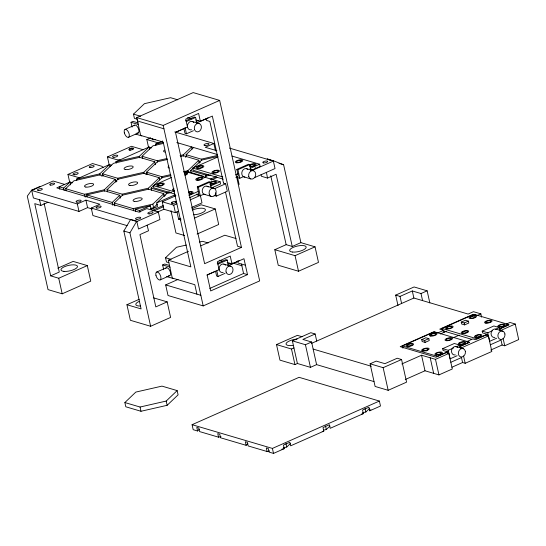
<?xml version="1.0" encoding="UTF-8"?>
<svg xmlns="http://www.w3.org/2000/svg" width="546" height="546" viewBox="0 0 546 546"><rect width="100%" height="100%" fill="white"/><g stroke="black" fill="none" stroke-linecap="round" stroke-linejoin="round"><path stroke-width="0.82" d="M153.392 297.795L167.172 301.863L170.618 317.424L150.635 326.276L130.378 320.29L126.931 304.729L141.093 308.913L123.826 231.019L130.685 219.39L136.78 221.185L138.513 229.013L159.998 219.499L158.333 212.012L146.806 208.606L138.868 212.121L56.804 187.879L70.004 182.03L70.639 184.896M150.635 326.276L129.921 232.814L136.78 221.185M40.247 186.329L31.654 190.131L27.3 196.157L48.021 289.612L62.183 293.803L90.759 281.149L87.305 265.588L73.144 261.404L57.774 268.209M137.619 119.315L134.418 118.373L133.483 114.128L144.437 103.672L170.577 97.7L177.771 99.822M64.135 190.24L63.657 188.09L70.004 182.03M66.141 190.834L65.67 188.684L73.901 180.822L100.041 174.856L115.22 179.341L115.854 182.2M76.713 180.637L76.399 179.204L99.761 173.867L109.555 164.523L110.033 166.666M102.969 175.914L102.498 173.764L113.452 163.315L139.585 157.344L154.771 161.828L155.405 164.687M101.781 176.276L103.003 175.109M65.67 188.684L84.616 194.28L104.266 189.796L115.22 179.341M116.264 163.124L115.943 161.691L139.305 156.354L149.099 147.011L149.577 149.154M107.48 191.844L107.002 189.694L117.956 179.238L144.096 173.273L159.275 177.757L159.753 179.9M142.52 158.401L142.042 156.252L152.996 145.802L163.643 143.366M112.851 205.303L112.217 202.436L119.724 195.27L104.545 190.786L86.63 194.874L87.101 197.024M102.498 173.764L117.677 178.255L143.816 172.283L154.771 161.828M114.858 205.897L114.223 203.03L122.461 195.168L148.601 189.203L163.78 193.687L164.414 196.546M147.024 174.331L146.546 172.181L157.501 161.725L167.301 159.487M145.823 174.7L147.045 173.539M107.002 189.694L122.181 194.178L148.321 188.213L159.275 177.757M180.091 155.514L183.36 154.771L191.598 146.908L192.069 149.058M151.529 190.261L151.051 188.111L162.005 177.655L170.994 175.607M186.568 156.818L186.097 154.668L193.605 147.502M185.333 157.228L186.507 156.101M114.223 203.03L133.176 208.627L152.825 204.143L163.78 193.687M183.784 171.628L187.865 170.7L198.819 160.244L183.64 155.76L180.371 156.504M135.661 211.37L135.183 209.22L150.327 205.76L151.126 209.343L157.514 206.511L156.722 202.935L166.516 193.584L171.348 192.479M191.08 172.748L190.602 170.598L201.556 160.142L217.929 156.402M150.341 208.47L153.617 207.719L157.268 204.231M202.109 177.334L203.324 176.174L188.145 171.69L185.695 172.249M204.224 177.825L206.06 176.071L210.893 174.973M168.864 262.701L166.462 261.991L165.527 257.746L176.481 247.29L186.282 245.052M124.87 402.545L135.824 392.083L161.971 386.118L177.15 390.602L178.092 394.847L167.137 405.303L140.991 411.274L125.812 406.784L124.87 402.545L140.056 407.029L166.196 401.057L177.15 390.602M269.553 450.962L267.096 451.522L266.305 447.945L268.311 448.539L269.11 452.115L273.505 453.412L284.254 448.655L283.456 445.079L289.851 442.246L290.643 445.823L323.798 431.142L323.007 427.566L329.395 424.733L330.194 428.317L363.349 413.629L362.551 410.053L368.946 407.22L369.738 410.804L380.487 406.04L379.381 401.051L299.058 377.32L192.076 424.692L193.182 429.688L197.584 430.985L199.31 429.333M220.994 436.616L218.543 437.175L217.745 433.599L219.758 434.193L220.55 437.769L246.137 445.331L247.87 443.673M283.47 447.781L286.746 447.031L290.397 443.55M323.846 430.084L326.296 429.518L329.948 426.037M362.571 412.756L365.84 412.012L369.369 408.64M369.738 410.804L370.891 409.698M200.853 295.297L196.908 294.137L194.82 284.698L172.277 278.044L168.325 260.224L190.861 266.878L163.199 142.069L140.656 135.415L136.705 117.588L193.175 92.588L219.656 100.409L259.671 280.903L203.201 305.91L168.018 295.516L165.67 284.903L178.044 279.422M132.077 127.088L131.013 122.297L133.04 121.396L138.302 122.952M125.027 129.429L134.664 125.157M128.603 137.251L138.24 132.985M136.705 117.588L163.186 125.416L219.656 100.409M185.633 120.816L194.185 117.035L195.618 117.458L196.86 123.041M186.288 121.587L195.618 117.458M72.693 182.821L69.622 181.914L67.963 174.427L92.554 163.541L101.904 166.298L103.092 167.383M111.432 165.124L109.098 164.435L107.432 156.948L131.49 146.294L143.018 149.7M151.542 147.905L148.471 146.997L146.813 139.51L150.641 137.817M196.028 121.499L198.369 120.461M175.355 132.364L183.934 128.563L184.998 133.374L186.432 133.797L193.434 130.699M196.376 123.055L208.074 117.875M200.375 121.376L212.339 116.073L241.448 247.386L204.62 263.691L175.519 132.378L187.483 127.081L185.722 119.144L198.614 113.438L200.375 121.376L195.557 119.949M76.399 179.204L109.555 164.523M115.943 161.691L149.099 147.011M155.808 145.611L155.494 144.178L162.647 141.011M87.305 265.588L58.736 278.242L50.682 275.86L34.753 203.638L40.848 205.433L48.007 202.266M64.626 184.418L53.098 181.013L31.729 190.472L77.327 203.945L85.92 200.136L99.843 204.252L91.25 208.053L92.916 215.54L127.109 225.641M215.513 150.969L213.855 143.482L205.262 147.29L216.864 150.716M31.654 190.131L33.395 197.959L78.993 211.425L87.585 207.623L92.226 208.995M174.816 194.035L153.699 187.797L153.208 185.579L171.471 177.491M183.647 172.099L185.169 171.424L220.093 181.743L220.584 183.961L211.227 188.104M223.3 179.163L193.25 170.284L192.758 168.066L217.868 156.941M135.183 209.22L139.585 210.524L150.327 205.76M156.722 202.935L175.225 194.738M210.149 179.272L216.318 176.542M178.542 211.288L175.416 212.667L163.889 209.261L162.23 201.774L175.887 195.727M211.377 180.016L217.506 177.3M189.401 197.768L198.758 193.625L197.29 186.923L208.947 181.757L210.053 182.084L211.425 188.281M235.968 177.15L238.302 176.112L236.834 169.41L248.498 164.244L249.604 164.571L250.976 170.768M197.29 186.923L198.389 187.251L210.053 182.084M236.834 169.41L237.94 169.738L249.604 164.571M152.32 210.367L163.172 205.562M154.081 210.865L163.336 206.77M188.875 195.564L198.266 191.407M210.422 186.022L220.093 181.743M235.476 174.925L238.588 173.546M249.972 168.509L259.637 164.23L260.128 166.448L250.778 170.591M157.719 211.991L163.889 209.261M136.855 221.526L158.333 212.012M162.23 201.774L173.758 205.18L176.884 203.801M236.097 177.58L237.469 176.972L239.128 184.452M214.052 195.441L216.352 196.116L227.32 191.257L225.662 183.777L214.694 188.636L211.63 187.728M190.097 199.918L200.334 195.379L201.993 202.866L191.755 207.398M254.586 177.614L275.034 168.557L273.273 160.722L267.185 158.927L270.359 160.162M191.851 208.831L201.071 204.75L215.24 208.934L218.687 224.495L197.065 234.07M261.104 174.638L261.418 176.269L267.513 178.071L276.105 174.263L292.253 246.458L300.873 242.642L315.035 246.826L318.489 262.387L298.505 271.232L278.248 265.247L274.802 249.686L286.159 244.656L292.253 246.458M50.682 275.86L59.275 272.058L44.083 203.153M176.965 211.739L178.61 219.205L180.76 218.257M194.39 218.168L215.24 208.934M168.325 260.224L188.438 251.317M200.812 245.837L224.795 235.217L236.063 238.541M163.698 269.717L162.633 264.926L164.66 264.032L169.171 265.363M156.647 272.058L166.284 267.793M160.224 279.88L169.854 275.614M217.253 263.452L225.805 259.664L227.238 260.087L228.658 266.475M217.909 264.216L227.238 260.087M126.931 304.729L139.23 299.283M227.648 264.127L229.989 263.09M206.975 274.993L215.554 271.191L216.619 276.003L218.052 276.426L225.054 273.328M227.996 265.684L239.694 260.503M231.995 264.005L243.96 258.702L247.495 274.645L210.667 290.95L207.132 275.013L219.103 269.71L217.342 261.773L230.235 256.067L231.995 264.005L227.177 262.578M167.172 301.863L155.808 306.9L139.919 234.589L148.512 230.781L147.106 225.205M209.8 288.425L243.557 273.478L247.495 274.645M274.802 249.686L295.058 255.671L315.035 246.826M373.976 381.579L316.591 364.626L310.449 367.349L297.399 363.493L294.942 364.578L279.962 360.148L276.508 344.594L297.379 335.353L302.109 336.745M297.399 363.493L292.383 340.861L310.797 332.705L315.144 333.988L316.714 341.059M398.007 305.623L395.679 295.113L414.093 286.964L427.143 290.82L429.832 302.941M315.144 333.988L302.873 339.428L311.575 341.994L316.591 364.626M395.679 295.113L400.027 296.403L412.305 290.963L421.007 293.536L427.143 290.82M276.508 344.594L291.496 349.017L293.946 347.932M292.383 340.861L305.432 344.717L311.575 341.994M311.343 343.441L413.875 298.034L468.099 314.059L473.457 311.684L480.855 313.868L481.579 317.13M402.962 348.191L402.47 345.973L434.425 331.818L469.348 342.137L459.998 346.28M442.342 329.941L442.014 328.46L473.976 314.305L508.899 324.624L499.542 328.767M421.71 339.612L425.88 337.769L428.842 338.643L429.265 340.547L425.088 342.397L422.133 341.523L421.71 339.612L424.665 340.486L428.842 338.643M461.254 322.099L465.431 320.256L468.386 321.13L468.809 323.041L464.639 324.884L461.677 324.01L461.254 322.099L464.216 322.979L468.386 321.13M437.626 333.012L443.721 330.316L444.151 332.268M477.17 315.499L480.855 313.868M370.092 363.813L376.228 361.097L384.93 363.67L397.208 358.231L401.563 359.521L406.579 382.152L388.165 390.308L375.109 386.445L370.092 363.813L383.149 367.67L401.563 359.521M440.342 333.954L446.485 331.238M453.098 337.81L459.275 335.073M401.815 363.964L421.546 355.221L435.496 359.35L448.853 353.433L452.3 368.994L438.95 374.904L424.993 370.782L405.262 379.518M447.87 353.282L447.543 351.795L443.065 350.471L442.663 348.648L454.32 343.482L459.903 345.147L460.592 348.239M487.414 335.77L487.087 334.282L482.609 332.958L482.207 331.135L493.871 325.969L499.453 327.634L500.136 330.726M466.728 341.612L472.822 338.909L475.505 339.701L485.783 335.148L488.397 335.92L491.844 351.481L465.192 363.288L462.578 362.517L451.965 367.219M448.307 351.453L437.394 356.292L402.47 345.973M487.073 334.288L476.938 338.779L442.014 328.46M459.862 346.628L469.41 342.403L467.396 341.81M499.413 329.115L508.954 324.89L506.278 324.099L509.957 322.468L515.253 324.031L518.7 339.592L504.736 345.775L502.122 345.004L490.752 350.041M488.397 335.92L461.739 347.727L459.78 347.147M515.253 324.031L501.289 330.214L499.331 329.634M457.125 355.719L450.129 358.818L448.239 350.3L442.663 348.648M496.676 338.206L489.68 341.305L487.79 332.787L482.207 331.135M450.866 362.264L461.479 357.562L462.578 362.517M490.41 344.751L501.03 340.049L502.122 345.004M192.076 424.692L272.399 448.423L379.381 401.051M237.435 177.546L239.824 178.242L243.714 176.529M197.092 194.82L200.28 195.755L204.17 194.042M448.239 350.3L453.685 347.898M456.019 346.867L459.903 345.147M487.79 332.787L492.451 330.726M495.563 329.354L499.453 327.634M155.494 144.178L163.466 142.356M142.042 156.252L157.221 160.742L167.028 158.504M186.097 154.668L201.276 159.159L217.567 155.433M146.546 172.181L161.732 176.665L170.714 174.618M190.602 170.598L205.781 175.082L208.231 174.522M151.051 188.111L166.237 192.595L169.499 191.851M199.358 242.062L202.621 241.318L208.217 242.97M361.739 413.998L363.349 413.629M322.188 431.511L323.798 431.142M281.859 449.201L284.254 448.655M119.956 159.917L116.789 159.712L107.432 156.948M187.537 117.581L191.55 118.762M192.212 121.485L199.044 123.505M133.483 114.128L140.67 116.25M174.768 131.941L213.855 143.482M229.409 148.082L273.375 161.07L252.921 170.127L251.385 169.669M279.033 163.391L283.606 164.742L300.873 242.642M131.013 122.297L138.527 124.515M232.023 156.067L259.637 164.23M176.802 142.54L217.595 154.593M135.749 134.139L141.755 135.913M246.526 168.7L253.351 170.721M146.813 139.51L158.34 142.916M198.874 161.793L200.471 162.264M247.782 169.437A4.307 3.474 -73.5 0 0 243.646 169.369A4.307 3.474 -73.5 0 0 241.851 174.092L241.974 174.645A4.307 3.474 -73.5 0 0 243.489 176.692L250.757 178.917M192.758 168.066L222.788 176.938M206.975 186.213L213.807 188.234M207.432 186.384A4.307 3.474 -73.5 0 0 203.678 187.258A4.307 3.474 -73.5 0 0 202.307 191.605L202.43 192.158A4.307 3.474 -73.5 0 0 203.938 194.205L211.213 196.43M196.328 194.199L200.334 195.379M153.208 185.579L174.276 191.796M115.274 180.89L116.871 181.361M163.834 195.236L165.431 195.707M67.963 174.427L79.491 177.832M178.61 219.205L181.026 219.922M63.657 188.09L59.261 186.793L59.814 189.291M86.63 194.874L112.217 202.436M476.378 315.267L473.211 314.332L439.755 329.142L443.721 330.316M241.448 247.386L237.51 246.219L225.518 192.137M184.603 235.517L175.948 232.965L171 210.633M91.25 208.053L136.036 221.287M494.881 337.394A4.307 3.474 -73.5 0 1 491.4 331.866L491.639 331.32A4.307 3.474 -73.5 0 1 496.014 329.17L502.846 331.19M245.407 265.206L238.07 263.042L237.599 260.92M232.548 262.974L242.165 265.82M123.826 231.019L129.921 232.814M219.158 260.21L222.365 261.159M223.833 264.121L230.658 266.134M443.318 330.924L471.744 339.319M436.827 332.78L433.66 331.838L400.211 346.655L435.961 357.214L446.239 352.661L448.853 353.433M165.527 257.746L171.116 259.398M455.33 354.907A4.307 3.474 -73.5 0 1 451.849 349.379L452.095 348.833A4.307 3.474 -73.5 0 1 456.463 346.683L463.295 348.703M162.633 264.926L170.147 267.144M166.612 276.542L173.375 278.542M165.67 284.903L196.908 294.137M313.138 349.071L371.335 366.264M218.543 437.175L199.59 431.579L198.799 428.003L196.785 427.409L197.584 430.985M267.096 451.522L248.15 445.925L247.352 442.342L245.345 441.748L246.137 445.331M137.456 120.959L163.936 128.795M223.526 183.142L225.662 183.777M273.273 160.722L283.606 164.742M496.014 329.17L496.45 329.381M456.463 346.683L456.906 346.894M39.483 199.754L40.848 205.433M270.755 175.785L286.159 244.656M503.105 338.404L504.736 345.775M464.216 322.979L464.639 324.884M463.554 355.917L465.192 363.288M421.007 293.536L422.577 300.607M435.496 359.35L438.95 374.904M430.207 357.78L433.654 373.341M424.665 340.486L425.088 342.397M412.305 290.963L413.875 298.034M421.546 355.221L424.993 370.782M400.027 296.403L401.597 303.474M383.149 367.67L388.165 390.308M365.049 408.428L365.84 412.012M295.058 255.671L298.505 271.232M325.498 425.941L326.296 429.518M305.432 344.717L310.449 367.349M291.496 349.017L294.942 364.578M237.94 169.738L239.824 178.242M285.954 443.454L286.746 447.031M223.491 182.985L209.848 121.417L206.449 120.413L206.135 119.001M241.462 264.046L243.557 273.478M272.399 448.423L273.505 453.412M215.615 192.793L216.352 196.116M205.781 175.082L206.101 176.515M201.276 159.159L201.597 160.585M198.819 160.244L199.454 163.104M198.389 187.251L200.28 195.755M185.019 127.409L186.432 133.797M216.817 270.836L218.052 276.426M187.865 170.7L188.186 172.133M183.36 154.771L183.681 156.204M163.186 125.416L203.201 305.91M175.873 201.542L176.242 203.208M173.758 205.18L175.416 212.667M171.956 202.259L172.324 203.917M166.237 192.595L166.55 194.028M161.732 176.665L162.046 178.098M157.221 160.742L157.541 162.169M152.825 204.143L153.617 207.719M148.321 188.213L148.635 189.639M143.816 172.283L144.13 173.717M139.305 156.354L139.626 157.787M131.859 147.959L132.228 149.618M129.818 148.683L130.187 150.348M139.585 210.524L139.953 212.182M133.176 208.627L133.654 210.776M122.181 194.178L122.502 195.611M117.677 178.255L117.991 179.682M166.196 401.057L167.137 405.303M119.724 195.27L120.359 198.13M104.266 189.796L104.586 191.23M99.761 173.867L100.075 175.3M140.056 407.029L140.991 411.274M84.616 194.28L85.251 197.147M85.92 200.136L87.585 207.623M77.327 203.945L78.993 211.425M58.736 278.242L62.183 293.803M266.414 172.352L267.513 178.071M292.895 345.434A8.456 2.819 -12.5 0 1 286.281 343.161A8.456 2.819 -12.5 0 1 297.072 339.059M457.309 347.181A4.307 3.474 -73.5 0 1 457.671 347.536M426.31 350.832A2.614 0.874 -12.5 0 1 426.945 350.771M155.501 139.421A2.682 0.894 -12.5 0 1 152.484 139.646A2.682 0.894 -12.5 0 1 152.723 138.486M134.029 125.826A4.307 2.095 66.1 0 1 138.384 128.44A4.307 2.095 66.1 0 1 136.998 132.965M193.086 121.908A4.307 3.474 -73.5 0 0 189.121 122.338A4.307 3.474 -73.5 0 0 187.537 126.884L187.66 127.436A4.307 3.474 -73.5 0 0 191.55 129.723M193.468 122.229A4.307 3.474 -73.5 0 1 193.803 122.611M165.65 268.455A4.307 2.095 66.1 0 1 170.004 271.069A4.307 2.095 66.1 0 1 168.618 275.594M224.706 264.537A4.307 3.474 -73.5 0 0 220.741 264.967A4.307 3.474 -73.5 0 0 219.158 269.512L219.28 270.065A4.307 3.474 -73.5 0 0 223.171 272.352M225.089 264.858A4.307 3.474 -73.5 0 1 225.423 265.247M207.849 186.63A4.307 3.474 -73.5 0 1 208.231 186.95M205.33 194.594A4.307 3.474 -73.5 0 1 204.381 194.41M160.804 185.954A2.614 0.874 -12.5 0 1 161.473 185.831M184.343 173.266A2.614 0.874 -12.5 0 1 186.466 173.642A2.614 0.874 -12.5 0 1 184.807 174.884M184.548 172.809A3.842 1.283 -12.5 0 1 187.66 173.369A3.842 1.283 -12.5 0 1 185.224 175.198M174.037 190.097A2.614 0.874 -12.5 0 1 173.799 189.257M174.556 190.67A3.842 1.283 -12.5 0 1 173.949 188.534M188.493 192.431A2.614 0.874 -12.5 0 1 191.926 192.506A2.614 0.874 -12.5 0 1 188.95 194.055M189.032 191.858A3.842 1.283 -12.5 0 1 193.127 192.233A3.842 1.283 -12.5 0 1 189.728 194.328M209.855 182.473A3.842 1.283 -12.5 0 1 215.39 181.292A3.842 1.283 -12.5 0 1 215.185 183.265A3.842 1.283 -12.5 0 1 209.678 184.104M169.458 167.984A4.689 1.563 -12.5 0 1 168.905 166.045M164.953 152.054A4.689 1.563 -12.5 0 1 164.401 150.116M244.881 177.081A4.307 3.474 -73.5 0 1 243.925 176.904M249.399 164.96A3.842 1.283 -12.5 0 1 254.695 163.752A3.842 1.283 -12.5 0 1 255.194 165.499A3.842 1.283 -12.5 0 1 249.897 166.707M255.685 167.718A3.842 1.283 -12.5 0 1 254.962 168.093M140.595 306.033A8.456 2.819 -12.5 0 1 139.264 301.324M192.376 210.067A8.456 2.819 -12.5 0 1 205.405 209.596A8.456 2.819 -12.5 0 1 193.707 214.776M504.92 333.995L504.797 333.442A4.307 3.474 -73.5 0 0 498.887 332.671A4.307 3.474 -73.5 0 0 500.409 339.428A4.307 3.474 -73.5 0 0 504.92 333.995M465.369 351.508L465.247 350.955A4.307 3.474 -73.5 0 0 459.336 350.184A4.307 3.474 -73.5 0 0 460.858 356.941A4.307 3.474 -73.5 0 0 465.369 351.508M248.805 176.665L248.683 176.112A4.307 3.474 -73.5 0 1 253.194 170.68A4.307 3.474 -73.5 0 1 254.716 177.436A4.307 3.474 -73.5 0 1 248.805 176.665M209.261 194.178L209.138 193.625A4.307 3.474 -73.5 0 1 213.65 188.193A4.307 3.474 -73.5 0 1 215.172 194.949A4.307 3.474 -73.5 0 1 209.261 194.178M194.492 129.45L194.369 128.897A4.307 3.474 -73.5 0 1 198.887 123.464A4.307 3.474 -73.5 0 1 200.402 130.221A4.307 3.474 -73.5 0 1 194.492 129.45M226.112 272.079L225.989 271.533A4.307 3.474 -73.5 0 1 230.501 266.1A4.307 3.474 -73.5 0 1 232.023 272.857A4.307 3.474 -73.5 0 1 226.112 272.079M155.999 275.546L155.876 274.993A4.307 2.095 66.1 0 1 158.893 273A4.307 2.095 66.1 0 1 160.381 279.764A4.307 2.095 66.1 0 1 155.999 275.546M124.379 132.917L124.256 132.364A4.307 2.095 66.1 0 1 127.273 130.371A4.307 2.095 66.1 0 1 128.76 137.135A4.307 2.095 66.1 0 1 124.379 132.917M431.545 335.626A2.614 0.874 -12.5 0 0 435.701 334.275A2.614 0.874 -12.5 0 0 432.289 333.961A2.614 0.874 -12.5 0 0 431.545 335.626M408.176 345.973A2.614 0.874 -12.5 0 0 412.332 344.628A2.614 0.874 -12.5 0 0 408.92 344.308A2.614 0.874 -12.5 0 0 408.176 345.973M447.119 340.226A2.614 0.874 -12.5 0 0 451.276 338.882A2.614 0.874 -12.5 0 0 447.863 338.561A2.614 0.874 -12.5 0 0 447.119 340.226M423.757 350.58A2.614 0.874 -12.5 0 0 427.907 349.228A2.614 0.874 -12.5 0 0 424.501 348.908A2.614 0.874 -12.5 0 0 423.757 350.58M460.374 344.144A2.614 0.874 -12.5 0 0 464.53 342.792A2.614 0.874 -12.5 0 0 461.117 342.478A2.614 0.874 -12.5 0 0 460.374 344.144M437.012 354.49A2.614 0.874 -12.5 0 0 441.161 353.139A2.614 0.874 -12.5 0 0 437.755 352.825A2.614 0.874 -12.5 0 0 437.012 354.49M430.774 336.104A3.842 1.283 -12.5 0 0 436.889 334.118A3.842 1.283 -12.5 0 0 431.872 333.647A3.842 1.283 -12.5 0 0 430.774 336.104M407.412 346.451A3.842 1.283 -12.5 0 0 413.52 344.465A3.842 1.283 -12.5 0 0 408.504 343.994A3.842 1.283 -12.5 0 0 407.412 346.451M446.355 340.704A3.842 1.283 -12.5 0 0 452.463 338.718A3.842 1.283 -12.5 0 0 447.447 338.254A3.842 1.283 -12.5 0 0 446.355 340.704M422.986 351.051A3.842 1.283 -12.5 0 0 429.095 349.065A3.842 1.283 -12.5 0 0 424.078 348.601A3.842 1.283 -12.5 0 0 422.986 351.051M459.609 344.622A3.842 1.283 -12.5 0 0 465.718 342.635A3.842 1.283 -12.5 0 0 460.701 342.165A3.842 1.283 -12.5 0 0 459.609 344.622M436.24 354.968A3.842 1.283 -12.5 0 0 442.349 352.982A3.842 1.283 -12.5 0 0 437.332 352.511A3.842 1.283 -12.5 0 0 436.24 354.968M471.089 318.113A2.614 0.874 -12.5 0 0 475.245 316.762A2.614 0.874 -12.5 0 0 471.833 316.448A2.614 0.874 -12.5 0 0 471.089 318.113M447.727 328.46A2.614 0.874 -12.5 0 0 451.876 327.115A2.614 0.874 -12.5 0 0 448.471 326.795A2.614 0.874 -12.5 0 0 447.727 328.46M486.67 322.72A2.614 0.874 -12.5 0 0 490.82 321.369A2.614 0.874 -12.5 0 0 487.414 321.048A2.614 0.874 -12.5 0 0 486.67 322.72M463.301 333.067A2.614 0.874 -12.5 0 0 467.458 331.715A2.614 0.874 -12.5 0 0 464.045 331.395A2.614 0.874 -12.5 0 0 463.301 333.067M499.924 326.631A2.614 0.874 -12.5 0 0 504.081 325.28A2.614 0.874 -12.5 0 0 500.668 324.966A2.614 0.874 -12.5 0 0 499.924 326.631M476.556 336.978A2.614 0.874 -12.5 0 0 480.712 335.633A2.614 0.874 -12.5 0 0 477.3 335.312A2.614 0.874 -12.5 0 0 476.556 336.978M470.324 318.591A3.842 1.283 -12.5 0 0 476.433 316.605A3.842 1.283 -12.5 0 0 471.416 316.134A3.842 1.283 -12.5 0 0 470.324 318.591M446.956 328.938A3.842 1.283 -12.5 0 0 453.064 326.952A3.842 1.283 -12.5 0 0 448.048 326.488A3.842 1.283 -12.5 0 0 446.956 328.938M485.899 323.191A3.842 1.283 -12.5 0 0 492.007 321.205A3.842 1.283 -12.5 0 0 486.991 320.741A3.842 1.283 -12.5 0 0 485.899 323.191M462.53 333.538A3.842 1.283 -12.5 0 0 468.645 331.552A3.842 1.283 -12.5 0 0 463.629 331.088A3.842 1.283 -12.5 0 0 462.53 333.538M499.153 327.109A3.842 1.283 -12.5 0 0 505.262 325.123A3.842 1.283 -12.5 0 0 500.252 324.652A3.842 1.283 -12.5 0 0 499.153 327.109M475.791 337.455A3.842 1.283 -12.5 0 0 481.9 335.469A3.842 1.283 -12.5 0 0 476.883 335.005A3.842 1.283 -12.5 0 0 475.791 337.455M204.88 145.495A2.614 0.874 -12.5 0 0 209.036 144.144A2.614 0.874 -12.5 0 0 205.624 143.83A2.614 0.874 -12.5 0 0 204.88 145.495M76.945 202.143A2.614 0.874 -12.5 0 0 81.101 200.798A2.614 0.874 -12.5 0 0 77.689 200.478A2.614 0.874 -12.5 0 0 76.945 202.143M96.963 208.06A2.614 0.874 -12.5 0 0 101.119 206.709A2.614 0.874 -12.5 0 0 97.707 206.388A2.614 0.874 -12.5 0 0 96.963 208.06M172.283 203.405A2.525 0.839 -12.5 0 0 176.297 202.102A2.525 0.839 -12.5 0 0 173 201.795A2.525 0.839 -12.5 0 0 172.283 203.405M149.242 213.875A2.682 0.894 -12.5 0 0 153.044 212.264A2.682 0.894 -12.5 0 0 148.983 212.346A2.682 0.894 -12.5 0 0 149.242 213.875M90.124 167.588A2.525 0.839 -12.5 0 0 94.137 166.284A2.525 0.839 -12.5 0 0 90.841 165.977A2.525 0.839 -12.5 0 0 90.124 167.588M113.95 157.275A2.682 0.894 -12.5 0 0 117.759 155.658A2.682 0.894 -12.5 0 0 113.698 155.74A2.682 0.894 -12.5 0 0 113.95 157.275M129.668 150.075A2.525 0.839 -12.5 0 0 133.681 148.771A2.525 0.839 -12.5 0 0 130.392 148.471A2.525 0.839 -12.5 0 0 129.668 150.075M50.573 185.101A2.525 0.839 -12.5 0 0 54.586 183.797A2.525 0.839 -12.5 0 0 51.297 183.49A2.525 0.839 -12.5 0 0 50.573 185.101M74.406 174.788A2.682 0.894 -12.5 0 0 78.215 173.171A2.682 0.894 -12.5 0 0 74.147 173.253A2.682 0.894 -12.5 0 0 74.406 174.788M263.65 162.947A2.525 0.839 -12.5 0 0 267.663 161.636A2.525 0.839 -12.5 0 0 264.373 161.336A2.525 0.839 -12.5 0 0 263.65 162.947M136.964 219.315A2.682 0.894 -12.5 0 0 140.772 217.697A2.682 0.894 -12.5 0 0 136.712 217.779A2.682 0.894 -12.5 0 0 136.964 219.315M38.302 190.54A2.525 0.839 -12.5 0 0 42.315 189.237A2.525 0.839 -12.5 0 0 39.019 188.93A2.525 0.839 -12.5 0 0 38.302 190.54M158.92 185.579A2.614 0.874 -12.5 0 0 163.07 184.227A2.614 0.874 -12.5 0 0 159.664 183.913A2.614 0.874 -12.5 0 0 158.92 185.579M158.149 186.05A3.842 1.283 -12.5 0 0 164.257 184.063A3.842 1.283 -12.5 0 0 159.241 183.599A3.842 1.283 -12.5 0 0 158.149 186.05M197.864 179.832A2.614 0.874 -12.5 0 0 202.013 178.481A2.614 0.874 -12.5 0 0 198.607 178.167A2.614 0.874 -12.5 0 0 197.864 179.832M197.092 180.303A3.842 1.283 -12.5 0 0 203.201 178.324A3.842 1.283 -12.5 0 0 198.184 177.853A3.842 1.283 -12.5 0 0 197.092 180.303M211.118 183.749A2.614 0.874 -12.5 0 0 215.267 182.398A2.614 0.874 -12.5 0 0 211.862 182.084A2.614 0.874 -12.5 0 0 211.118 183.749M134.412 201.426A4.689 1.563 -12.5 0 0 142.083 199.188A4.689 1.563 -12.5 0 0 136.432 198.348A4.689 1.563 -12.5 0 0 134.412 201.426M129.907 185.497A4.689 1.563 -12.5 0 0 137.578 183.258A4.689 1.563 -12.5 0 0 131.92 182.419A4.689 1.563 -12.5 0 0 129.907 185.497M125.403 169.567A4.689 1.563 -12.5 0 0 133.074 167.329A4.689 1.563 -12.5 0 0 127.416 166.496A4.689 1.563 -12.5 0 0 125.403 169.567M85.858 187.08A4.689 1.563 -12.5 0 0 93.523 184.841A4.689 1.563 -12.5 0 0 87.872 184.002A4.689 1.563 -12.5 0 0 85.858 187.08M198.464 168.066A2.614 0.874 -12.5 0 0 202.621 166.714A2.614 0.874 -12.5 0 0 199.208 166.4A2.614 0.874 -12.5 0 0 198.464 168.066M197.693 168.537A3.842 1.283 -12.5 0 0 203.808 166.55A3.842 1.283 -12.5 0 0 198.792 166.086A3.842 1.283 -12.5 0 0 197.693 168.537M214.039 172.666A2.614 0.874 -12.5 0 0 218.195 171.314A2.614 0.874 -12.5 0 0 214.783 171A2.614 0.874 -12.5 0 0 214.039 172.666M213.274 173.143A3.842 1.283 -12.5 0 0 219.383 171.157A3.842 1.283 -12.5 0 0 214.366 170.686A3.842 1.283 -12.5 0 0 213.274 173.143M237.408 162.319A2.614 0.874 -12.5 0 0 241.564 160.968A2.614 0.874 -12.5 0 0 238.152 160.654A2.614 0.874 -12.5 0 0 237.408 162.319M236.636 162.797A3.842 1.283 -12.5 0 0 242.752 160.811A3.842 1.283 -12.5 0 0 237.735 160.34A3.842 1.283 -12.5 0 0 236.636 162.797M250.662 166.237A2.614 0.874 -12.5 0 0 254.818 164.885A2.614 0.874 -12.5 0 0 251.406 164.571A2.614 0.874 -12.5 0 0 250.662 166.237M63.95 271.382A8.456 2.819 -12.5 0 0 77.389 267.014A8.456 2.819 -12.5 0 0 66.359 265.991A8.456 2.819 -12.5 0 0 63.95 271.382M292.636 252.068A8.456 2.819 -12.5 0 0 306.081 247.7A8.456 2.819 -12.5 0 0 295.045 246.676A8.456 2.819 -12.5 0 0 292.636 252.068"/></g></svg>
